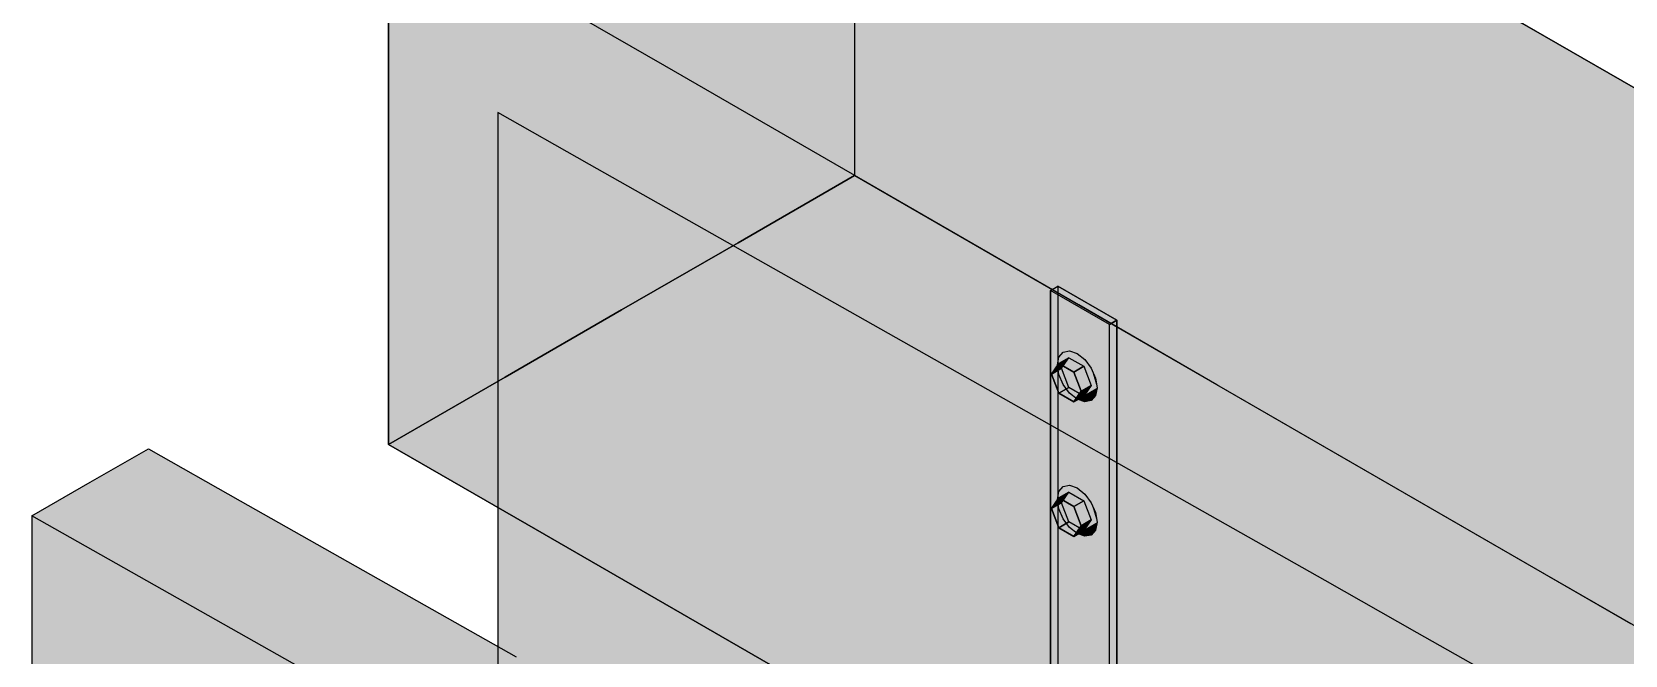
# Model space of a CAD drawing. Header units: metres. Extents: x 0 to 24.2, y -20 to 5.6.
# Drawn here: x 11.074 to 11.666, y 1.747 to 1.978 of the extents above; entities that cross this region are included whole.
import ezdxf

# ---------------------------------------------------------------- set-up
doc = ezdxf.new("R2010")
doc.units = ezdxf.units.M
doc.header["$LTSCALE"] = 0.25
doc.layers.add('ISO-ARISTAS', color=8, linetype='CONTINUOUS')
doc.layers.add('ISO-CONCRETO-SUP', color=254, linetype='CONTINUOUS', true_color=0xe8e8e8)

msp = doc.modelspace()

# ---------------------------------------------------------------- linework, layer by layer
at = {"layer": 'ISO-ARISTAS', "color": 250}
for p, q in [((11.2067, 1.975), (11.2067, 2.025)), ((11.2067, 2.025), (11.2067, 1.975)), ((11.3799, 2.025), (11.3799, 1.975)), ((11.3799, 2.025), (11.3799, 1.975)), ((11.6365, 1.97685), (11.58518, 2.00648)), ((11.58518, 2.00648), (11.6365, 1.97685)), ((11.30934, 1.96574), (11.25802, 1.99537)), ((11.30934, 1.96574), (11.25802, 1.99537)), ((11.2067, 1.925), (11.2067, 1.975)), ((11.2067, 1.975), (11.2067, 1.925)), ((11.3799, 1.975), (11.3799, 1.925)), ((11.3799, 1.975), (11.3799, 1.925)), ((11.68782, 1.94722), (11.6365, 1.97685)), ((11.6365, 1.97685), (11.68782, 1.94722)), ((11.36066, 1.93611), (11.30934, 1.96574)), ((11.36066, 1.93611), (11.30934, 1.96574)), ((11.28144, 1.92907), (11.24725, 1.94841)), ((11.24725, 1.94841), (11.24725, 1.91091)), ((11.41198, 1.90648), (11.36066, 1.93611)), ((11.41198, 1.90648), (11.36066, 1.93611)), ((11.31562, 1.90973), (11.28144, 1.92907)), ((11.2067, 1.875), (11.2067, 1.925)), ((11.2067, 1.925), (11.2067, 1.875)), ((11.3799, 1.925), (11.3366, 1.9)), ((11.3366, 1.9), (11.3799, 1.925)), ((11.3799, 1.925), (11.43122, 1.89537)), ((11.3799, 1.925), (11.43122, 1.89537)), ((11.24725, 1.91091), (11.24725, 1.87341)), ((11.34981, 1.89039), (11.31562, 1.90973)), ((11.4633, 1.87685), (11.41198, 1.90648)), ((11.4633, 1.87685), (11.41198, 1.90648)), ((11.3366, 1.9), (11.2933, 1.875)), ((11.2933, 1.875), (11.3366, 1.9)), ((11.38399, 1.87104), (11.34981, 1.89039)), ((11.43122, 1.89537), (11.48254, 1.86574)), ((11.43122, 1.89537), (11.48254, 1.86574)), ((11.45276, 1.88226), (11.45551, 1.88385)), ((11.45276, 1.88226), (11.45551, 1.88385)), ((11.45551, 1.88385), (11.45551, 1.85442)), ((11.4775, 1.87115), (11.45551, 1.88385)), ((11.45551, 1.88385), (11.45551, 1.85442)), ((11.45551, 1.88385), (11.4775, 1.87115)), ((11.45276, 1.85283), (11.45276, 1.88226)), ((11.47476, 1.86956), (11.45276, 1.88226)), ((11.45276, 1.88226), (11.45276, 1.85283)), ((11.47476, 1.86956), (11.45276, 1.88226)), ((11.2067, 1.825), (11.2067, 1.875)), ((11.2067, 1.875), (11.2067, 1.825)), ((11.24725, 1.87341), (11.24725, 1.83591)), ((11.2933, 1.875), (11.25, 1.85)), ((11.25, 1.85), (11.2933, 1.875)), ((11.51462, 1.84722), (11.4633, 1.87685)), ((11.51462, 1.84722), (11.4633, 1.87685)), ((11.41818, 1.8517), (11.38399, 1.87104)), ((11.47476, 1.86956), (11.4775, 1.87115)), ((11.4775, 1.87115), (11.47476, 1.86956)), ((11.47476, 1.84013), (11.47476, 1.86956)), ((11.47476, 1.84013), (11.47476, 1.86956)), ((11.4775, 1.84172), (11.4775, 1.87115)), ((11.4775, 1.87115), (11.4775, 1.84172)), ((11.48254, 1.86574), (11.53386, 1.83611)), ((11.48254, 1.86574), (11.53386, 1.83611)), ((11.45587, 1.85511), (11.4531, 1.85117)), ((11.4531, 1.85117), (11.45587, 1.85511)), ((11.45536, 1.85456), (11.45592, 1.85749)), ((11.45592, 1.85099), (11.45536, 1.85456)), ((11.45551, 1.85442), (11.45551, 1.82499)), ((11.45551, 1.85442), (11.45551, 1.82499)), ((11.4596, 1.85726), (11.45587, 1.85511)), ((11.45587, 1.85511), (11.4596, 1.85726)), ((11.45587, 1.85511), (11.46142, 1.85191)), ((11.46142, 1.85191), (11.45587, 1.85511)), ((11.45592, 1.85749), (11.45751, 1.85933)), ((11.45682, 1.85332), (11.4596, 1.85726)), ((11.45682, 1.85332), (11.4596, 1.85726)), ((11.45751, 1.85933), (11.4599, 1.85979)), ((11.4596, 1.85726), (11.46515, 1.85406)), ((11.4596, 1.85726), (11.46515, 1.85406)), ((11.4599, 1.85979), (11.46272, 1.85881)), ((11.46272, 1.85881), (11.46553, 1.85654)), ((11.46553, 1.85654), (11.46792, 1.85332)), ((11.25, 1.85), (11.2067, 1.825)), ((11.2067, 1.825), (11.25, 1.85)), ((11.45236, 1.83236), (11.41818, 1.8517)), ((11.45276, 1.8234), (11.45276, 1.85283)), ((11.45276, 1.85283), (11.45276, 1.8234)), ((11.45682, 1.85332), (11.4531, 1.85117)), ((11.4531, 1.85117), (11.45682, 1.85332)), ((11.4531, 1.85117), (11.45587, 1.84401)), ((11.45587, 1.84401), (11.4531, 1.85117)), ((11.45751, 1.84731), (11.45592, 1.85099)), ((11.4596, 1.84616), (11.45682, 1.85332)), ((11.4596, 1.84616), (11.45682, 1.85332)), ((11.46515, 1.85406), (11.46142, 1.85191)), ((11.46142, 1.85191), (11.46515, 1.85406)), ((11.46142, 1.85191), (11.4642, 1.84476)), ((11.4642, 1.84476), (11.46142, 1.85191)), ((11.46515, 1.85406), (11.46792, 1.84691)), ((11.46515, 1.85406), (11.46792, 1.84691)), ((11.46792, 1.85332), (11.46952, 1.84964)), ((11.46952, 1.84964), (11.47008, 1.84606)), ((11.45587, 1.84401), (11.4596, 1.84616)), ((11.4596, 1.84616), (11.45587, 1.84401)), ((11.45587, 1.84401), (11.46142, 1.84081)), ((11.46142, 1.84081), (11.45587, 1.84401)), ((11.4599, 1.84409), (11.45751, 1.84731)), ((11.46515, 1.84296), (11.4596, 1.84616)), ((11.46515, 1.84296), (11.4596, 1.84616)), ((11.46272, 1.84181), (11.4599, 1.84409)), ((11.46142, 1.84081), (11.4642, 1.84476)), ((11.4642, 1.84476), (11.46142, 1.84081)), ((11.46142, 1.84081), (11.46515, 1.84296)), ((11.46515, 1.84296), (11.46142, 1.84081)), ((11.4642, 1.84476), (11.46792, 1.84691)), ((11.46792, 1.84691), (11.4642, 1.84476)), ((11.46792, 1.84691), (11.46515, 1.84296)), ((11.46792, 1.84691), (11.46515, 1.84296)), ((11.46952, 1.84313), (11.46792, 1.8413)), ((11.47008, 1.84606), (11.46952, 1.84313)), ((11.56594, 1.81759), (11.51462, 1.84722)), ((11.56594, 1.81759), (11.51462, 1.84722)), ((11.46553, 1.84083), (11.46272, 1.84181)), ((11.46792, 1.8413), (11.46553, 1.84083)), ((11.47476, 1.8107), (11.47476, 1.84013)), ((11.47476, 1.8107), (11.47476, 1.84013)), ((11.4775, 1.81229), (11.4775, 1.84172)), ((11.4775, 1.84172), (11.4775, 1.81229)), ((11.24725, 1.83591), (11.24725, 1.79841)), ((11.48655, 1.81302), (11.45236, 1.83236)), ((11.53386, 1.83611), (11.58518, 1.80648)), ((11.53386, 1.83611), (11.58518, 1.80648)), ((11.25802, 1.79537), (11.2067, 1.825)), ((11.2067, 1.825), (11.25802, 1.79537)), ((11.45551, 1.82499), (11.45551, 1.79556)), ((11.45551, 1.82499), (11.45551, 1.79556)), ((11.0957, 1.81091), (11.11735, 1.82341)), ((11.11735, 1.82341), (11.15153, 1.80407)), ((11.45276, 1.79397), (11.45276, 1.8234)), ((11.45276, 1.8234), (11.45276, 1.79397)), ((11.52073, 1.79368), (11.48655, 1.81302)), ((11.61726, 1.78796), (11.56594, 1.81759)), ((11.61726, 1.78796), (11.56594, 1.81759)), ((11.07405, 1.79841), (11.0957, 1.81091)), ((11.45536, 1.80456), (11.45592, 1.80749)), ((11.4596, 1.80726), (11.45587, 1.80511)), ((11.45587, 1.80511), (11.4596, 1.80726)), ((11.45592, 1.80749), (11.45751, 1.80933)), ((11.45682, 1.80332), (11.4596, 1.80726)), ((11.45682, 1.80332), (11.4596, 1.80726)), ((11.45751, 1.80933), (11.4599, 1.80979)), ((11.4596, 1.80726), (11.46515, 1.80406)), ((11.4596, 1.80726), (11.46515, 1.80406)), ((11.4599, 1.80979), (11.46272, 1.80881)), ((11.46272, 1.80881), (11.46553, 1.80654)), ((11.47476, 1.78127), (11.47476, 1.8107)), ((11.47476, 1.78127), (11.47476, 1.8107)), ((11.4775, 1.78286), (11.4775, 1.81229)), ((11.4775, 1.81229), (11.4775, 1.78286)), ((11.15153, 1.80407), (11.18572, 1.78473)), ((11.45587, 1.80511), (11.4531, 1.80117)), ((11.4531, 1.80117), (11.45587, 1.80511)), ((11.45682, 1.80332), (11.4531, 1.80117)), ((11.4531, 1.80117), (11.45682, 1.80332)), ((11.4531, 1.80117), (11.45587, 1.79401)), ((11.45587, 1.79401), (11.4531, 1.80117)), ((11.45592, 1.80099), (11.45536, 1.80456)), ((11.45587, 1.80511), (11.46142, 1.80191)), ((11.46142, 1.80191), (11.45587, 1.80511)), ((11.45751, 1.79731), (11.45592, 1.80099)), ((11.4596, 1.79616), (11.45682, 1.80332)), ((11.4596, 1.79616), (11.45682, 1.80332)), ((11.46515, 1.80406), (11.46142, 1.80191)), ((11.46142, 1.80191), (11.46515, 1.80406)), ((11.46142, 1.80191), (11.4642, 1.79476)), ((11.4642, 1.79476), (11.46142, 1.80191)), ((11.46515, 1.80406), (11.46792, 1.79691)), ((11.46515, 1.80406), (11.46792, 1.79691)), ((11.46553, 1.80654), (11.46792, 1.80332)), ((11.46792, 1.80332), (11.46952, 1.79964)), ((11.58518, 1.80648), (11.6365, 1.77685)), ((11.58518, 1.80648), (11.6365, 1.77685)), ((11.10823, 1.77907), (11.07405, 1.79841)), ((11.07405, 1.79841), (11.07405, 1.7627)), ((11.10823, 1.77907), (11.07405, 1.79841)), ((11.24725, 1.79841), (11.24725, 1.76091)), ((11.30934, 1.76574), (11.25802, 1.79537)), ((11.25802, 1.79537), (11.30934, 1.76574)), ((11.45551, 1.79556), (11.45551, 1.76613)), ((11.45551, 1.79556), (11.45551, 1.76613)), ((11.45587, 1.79401), (11.4596, 1.79616)), ((11.4596, 1.79616), (11.45587, 1.79401)), ((11.4599, 1.79409), (11.45751, 1.79731)), ((11.46515, 1.79296), (11.4596, 1.79616)), ((11.46515, 1.79296), (11.4596, 1.79616)), ((11.4642, 1.79476), (11.46792, 1.79691)), ((11.46792, 1.79691), (11.4642, 1.79476)), ((11.46792, 1.79691), (11.46515, 1.79296)), ((11.46792, 1.79691), (11.46515, 1.79296)), ((11.46952, 1.79964), (11.47008, 1.79606)), ((11.47008, 1.79606), (11.46952, 1.79313)), ((11.45276, 1.76454), (11.45276, 1.79397)), ((11.45276, 1.79397), (11.45276, 1.76454)), ((11.45587, 1.79401), (11.46142, 1.79081)), ((11.46142, 1.79081), (11.45587, 1.79401)), ((11.46272, 1.79181), (11.4599, 1.79409)), ((11.46142, 1.79081), (11.4642, 1.79476)), ((11.4642, 1.79476), (11.46142, 1.79081)), ((11.46142, 1.79081), (11.46515, 1.79296)), ((11.46515, 1.79296), (11.46142, 1.79081)), ((11.46553, 1.79083), (11.46272, 1.79181)), ((11.46792, 1.7913), (11.46553, 1.79083)), ((11.46952, 1.79313), (11.46792, 1.7913)), ((11.55492, 1.77433), (11.52073, 1.79368)), ((11.18572, 1.78473), (11.2199, 1.76539)), ((11.66858, 1.75833), (11.61726, 1.78796)), ((11.66858, 1.75833), (11.61726, 1.78796)), ((11.14242, 1.75973), (11.10823, 1.77907)), ((11.14242, 1.75973), (11.10823, 1.77907)), ((11.47476, 1.75184), (11.47476, 1.78127)), ((11.47476, 1.75184), (11.47476, 1.78127)), ((11.4775, 1.75343), (11.4775, 1.78286)), ((11.4775, 1.78286), (11.4775, 1.75343)), ((11.5891, 1.75499), (11.55492, 1.77433)), ((11.6365, 1.77685), (11.68782, 1.74722)), ((11.6365, 1.77685), (11.68782, 1.74722)), ((11.2199, 1.76539), (11.25409, 1.74604)), ((11.36066, 1.73611), (11.30934, 1.76574)), ((11.30934, 1.76574), (11.36066, 1.73611)), ((11.45551, 1.76613), (11.45551, 1.73669)), ((11.45551, 1.76613), (11.45551, 1.73669)), ((11.07405, 1.7627), (11.07405, 1.72698)), ((11.1766, 1.74039), (11.14242, 1.75973)), ((11.1766, 1.74039), (11.14242, 1.75973)), ((11.24725, 1.76091), (11.24725, 1.72341)), ((11.45276, 1.73511), (11.45276, 1.76454)), ((11.45276, 1.76454), (11.45276, 1.73511)), ((11.62329, 1.73565), (11.5891, 1.75499)), ((11.47476, 1.72241), (11.47476, 1.75184)), ((11.47476, 1.72241), (11.47476, 1.75184)), ((11.4775, 1.72399), (11.4775, 1.75343)), ((11.4775, 1.75343), (11.4775, 1.72399))]:
    msp.add_line(p, q, dxfattribs=at)
at = {"layer": 'ISO-CONCRETO-SUP', "true_color": 0x9f9f9b}
for points in [[(11.25, 2), (11.2067, 1.975), (11.25, 2.05), (11.2067, 2.025)], [(11.3366, 2), (11.2933, 1.975), (11.3366, 2.05), (11.2933, 2.025)], [(11.2933, 1.975), (11.25, 1.95), (11.2933, 2.025), (11.25, 2)], [(11.3799, 1.975), (11.3366, 1.95), (11.3799, 2.025), (11.3366, 2)], [(11.25, 1.95), (11.2067, 1.925), (11.25, 2), (11.2067, 1.975)], [(11.3366, 1.95), (11.2933, 1.925), (11.3366, 2), (11.2933, 1.975)], [(11.2933, 1.925), (11.25, 1.9), (11.2933, 1.975), (11.25, 1.95)], [(11.3799, 1.925), (11.3366, 1.9), (11.3799, 1.975), (11.3366, 1.95)], [(11.25, 1.9), (11.2067, 1.875), (11.25, 1.95), (11.2067, 1.925)], [(11.3366, 1.9), (11.2933, 1.875), (11.3366, 1.95), (11.2933, 1.925)], [(11.2933, 1.875), (11.25, 1.85), (11.2933, 1.925), (11.25, 1.9)], [(11.25, 1.85), (11.2067, 1.825), (11.25, 1.9), (11.2067, 1.875)]]:
    msp.add_solid(points, dxfattribs=at)
at = {"layer": 'ISO-CONCRETO-SUP', "true_color": 0xb2b2ad}
for points in [[(11.43122, 1.99537), (11.48254, 1.96574), (11.43122, 2.04537), (11.48254, 2.01574)], [(11.53386, 1.98611), (11.58518, 1.95648), (11.53386, 2.03611), (11.58518, 2.00648)], [(11.2067, 1.975), (11.25802, 1.94537), (11.2067, 2.025), (11.25802, 1.99537)], [(11.3799, 1.975), (11.43122, 1.94537), (11.3799, 2.025), (11.43122, 1.99537)], [(11.48254, 1.96574), (11.53386, 1.93611), (11.48254, 2.01574), (11.53386, 1.98611)], [(11.58518, 1.95648), (11.6365, 1.92685), (11.58518, 2.00648), (11.6365, 1.97685)], [(11.25802, 1.94537), (11.30934, 1.91574), (11.25802, 1.99537), (11.30934, 1.96574)], [(11.43122, 1.94537), (11.48254, 1.91574), (11.43122, 1.99537), (11.48254, 1.96574)], [(11.53386, 1.93611), (11.58518, 1.90648), (11.53386, 1.98611), (11.58518, 1.95648)], [(11.2067, 1.925), (11.25802, 1.89537), (11.2067, 1.975), (11.25802, 1.94537)], [(11.3799, 1.925), (11.43122, 1.89537), (11.3799, 1.975), (11.43122, 1.94537)], [(11.6365, 1.92685), (11.68782, 1.89722), (11.6365, 1.97685), (11.68782, 1.94722)], [(11.30934, 1.91574), (11.36066, 1.88611), (11.30934, 1.96574), (11.36066, 1.93611)], [(11.48254, 1.91574), (11.53386, 1.88611), (11.48254, 1.96574), (11.53386, 1.93611)], [(11.58518, 1.90648), (11.6365, 1.87685), (11.58518, 1.95648), (11.6365, 1.92685)], [(11.25802, 1.89537), (11.30934, 1.86574), (11.25802, 1.94537), (11.30934, 1.91574)], [(11.43122, 1.89537), (11.48254, 1.86574), (11.43122, 1.94537), (11.48254, 1.91574)], [(11.36066, 1.88611), (11.41198, 1.85648), (11.36066, 1.93611), (11.41198, 1.90648)], [(11.53386, 1.88611), (11.58518, 1.85648), (11.53386, 1.93611), (11.58518, 1.90648)], [(11.6365, 1.87685), (11.68782, 1.84722), (11.6365, 1.92685), (11.68782, 1.89722)], [(11.2067, 1.875), (11.25802, 1.84537), (11.2067, 1.925), (11.25802, 1.89537)], [(11.30934, 1.86574), (11.36066, 1.83611), (11.30934, 1.91574), (11.36066, 1.88611)], [(11.48254, 1.86574), (11.53386, 1.83611), (11.48254, 1.91574), (11.53386, 1.88611)], [(11.41198, 1.85648), (11.4633, 1.82685), (11.41198, 1.90648), (11.4633, 1.87685)], [(11.58518, 1.85648), (11.6365, 1.82685), (11.58518, 1.90648), (11.6365, 1.87685)], [(11.25802, 1.84537), (11.30934, 1.81574), (11.25802, 1.89537), (11.30934, 1.86574)], [(11.36066, 1.83611), (11.41198, 1.80648), (11.36066, 1.88611), (11.41198, 1.85648)], [(11.53386, 1.83611), (11.58518, 1.80648), (11.53386, 1.88611), (11.58518, 1.85648)], [(11.2067, 1.825), (11.25802, 1.79537), (11.2067, 1.875), (11.25802, 1.84537)], [(11.4633, 1.82685), (11.51462, 1.79722), (11.4633, 1.87685), (11.51462, 1.84722)], [(11.6365, 1.82685), (11.68782, 1.79722), (11.6365, 1.87685), (11.68782, 1.84722)], [(11.30934, 1.81574), (11.36066, 1.78611), (11.30934, 1.86574), (11.36066, 1.83611)], [(11.41198, 1.80648), (11.4633, 1.77685), (11.41198, 1.85648), (11.4633, 1.82685)], [(11.58518, 1.80648), (11.6365, 1.77685), (11.58518, 1.85648), (11.6365, 1.82685)], [(11.25802, 1.79537), (11.30934, 1.76574), (11.25802, 1.84537), (11.30934, 1.81574)], [(11.51462, 1.79722), (11.56594, 1.76759), (11.51462, 1.84722), (11.56594, 1.81759)], [(11.36066, 1.78611), (11.41198, 1.75648), (11.36066, 1.83611), (11.41198, 1.80648)], [(11.4633, 1.77685), (11.51462, 1.74722), (11.4633, 1.82685), (11.51462, 1.79722)], [(11.6365, 1.77685), (11.68782, 1.74722), (11.6365, 1.82685), (11.68782, 1.79722)], [(11.30934, 1.76574), (11.36066, 1.73611), (11.30934, 1.81574), (11.36066, 1.78611)], [(11.56594, 1.76759), (11.61726, 1.73796), (11.56594, 1.81759), (11.61726, 1.78796)], [(11.41198, 1.75648), (11.4633, 1.72685), (11.41198, 1.80648), (11.4633, 1.77685)], [(11.51462, 1.74722), (11.56594, 1.71759), (11.51462, 1.79722), (11.56594, 1.76759)], [(11.36066, 1.73611), (11.41198, 1.70648), (11.36066, 1.78611), (11.41198, 1.75648)], [(11.61726, 1.73796), (11.66858, 1.70833), (11.61726, 1.78796), (11.66858, 1.75833)], [(11.4633, 1.72685), (11.51462, 1.69722), (11.4633, 1.77685), (11.51462, 1.74722)], [(11.56594, 1.71759), (11.61726, 1.68796), (11.56594, 1.76759), (11.61726, 1.73796)], [(11.41198, 1.70648), (11.4633, 1.67685), (11.41198, 1.75648), (11.4633, 1.72685)], [(11.51462, 1.69722), (11.56594, 1.66759), (11.51462, 1.74722), (11.56594, 1.71759)]]:
    msp.add_solid(points, dxfattribs=at)
at = {"layer": 'ISO-CONCRETO-SUP', "true_color": 0xc5c5c0}
for points in [[(11.30132, 2.02037), (11.35264, 1.99074), (11.25802, 1.99537), (11.30934, 1.96574)], [(11.39594, 2.01574), (11.44726, 1.98611), (11.35264, 1.99074), (11.40396, 1.96111)], [(11.49056, 2.01111), (11.54188, 1.98148), (11.44726, 1.98611), (11.49858, 1.95648)], [(11.58518, 2.00648), (11.6365, 1.97685), (11.54188, 1.98148), (11.5932, 1.95185)], [(11.35264, 1.99074), (11.40396, 1.96111), (11.30934, 1.96574), (11.36066, 1.93611)], [(11.44726, 1.98611), (11.49858, 1.95648), (11.40396, 1.96111), (11.45528, 1.93148)], [(11.54188, 1.98148), (11.5932, 1.95185), (11.49858, 1.95648), (11.5499, 1.92685)], [(11.6365, 1.97685), (11.68782, 1.94722), (11.5932, 1.95185), (11.64452, 1.92222)], [(11.40396, 1.96111), (11.45528, 1.93148), (11.36066, 1.93611), (11.41198, 1.90648)], [(11.49858, 1.95648), (11.5499, 1.92685), (11.45528, 1.93148), (11.5066, 1.90185)], [(11.5932, 1.95185), (11.64452, 1.92222), (11.5499, 1.92685), (11.60122, 1.89722)], [(11.68782, 1.94722), (11.73914, 1.91759), (11.64452, 1.92222), (11.69584, 1.89259)], [(11.45528, 1.93148), (11.5066, 1.90185), (11.41198, 1.90648), (11.4633, 1.87685)], [(11.5499, 1.92685), (11.60122, 1.89722), (11.5066, 1.90185), (11.55792, 1.87222)], [(11.3799, 1.925), (11.43122, 1.89537), (11.3366, 1.9), (11.38792, 1.87037)], [(11.64452, 1.92222), (11.69584, 1.89259), (11.60122, 1.89722), (11.65254, 1.86759)], [(11.5066, 1.90185), (11.55792, 1.87222), (11.4633, 1.87685), (11.51462, 1.84722)], [(11.3366, 1.9), (11.38792, 1.87037), (11.2933, 1.875), (11.34462, 1.84537)], [(11.60122, 1.89722), (11.65254, 1.86759), (11.55792, 1.87222), (11.60924, 1.84259)], [(11.43122, 1.89537), (11.48254, 1.86574), (11.38792, 1.87037), (11.43924, 1.84074)], [(11.69584, 1.89259), (11.74716, 1.86296), (11.65254, 1.86759), (11.70386, 1.83796)], [(11.2933, 1.875), (11.34462, 1.84537), (11.25, 1.85), (11.30132, 1.82037)], [(11.55792, 1.87222), (11.60924, 1.84259), (11.51462, 1.84722), (11.56594, 1.81759)], [(11.38792, 1.87037), (11.43924, 1.84074), (11.34462, 1.84537), (11.39594, 1.81574)], [(11.65254, 1.86759), (11.70386, 1.83796), (11.60924, 1.84259), (11.66056, 1.81296)], [(11.48254, 1.86574), (11.53386, 1.83611), (11.43924, 1.84074), (11.49056, 1.81111)], [(11.25, 1.85), (11.30132, 1.82037), (11.2067, 1.825), (11.25802, 1.79537)], [(11.34462, 1.84537), (11.39594, 1.81574), (11.30132, 1.82037), (11.35264, 1.79074)], [(11.60924, 1.84259), (11.66056, 1.81296), (11.56594, 1.81759), (11.61726, 1.78796)], [(11.43924, 1.84074), (11.49056, 1.81111), (11.39594, 1.81574), (11.44726, 1.78611)], [(11.70386, 1.83796), (11.75518, 1.80833), (11.66056, 1.81296), (11.71188, 1.78333)], [(11.53386, 1.83611), (11.58518, 1.80648), (11.49056, 1.81111), (11.54188, 1.78148)], [(11.30132, 1.82037), (11.35264, 1.79074), (11.25802, 1.79537), (11.30934, 1.76574)], [(11.39594, 1.81574), (11.44726, 1.78611), (11.35264, 1.79074), (11.40396, 1.76111)], [(11.66056, 1.81296), (11.71188, 1.78333), (11.61726, 1.78796), (11.66858, 1.75833)], [(11.49056, 1.81111), (11.54188, 1.78148), (11.44726, 1.78611), (11.49858, 1.75648)], [(11.58518, 1.80648), (11.6365, 1.77685), (11.54188, 1.78148), (11.5932, 1.75185)], [(11.35264, 1.79074), (11.40396, 1.76111), (11.30934, 1.76574), (11.36066, 1.73611)], [(11.44726, 1.78611), (11.49858, 1.75648), (11.40396, 1.76111), (11.45528, 1.73148)], [(11.54188, 1.78148), (11.5932, 1.75185), (11.49858, 1.75648), (11.5499, 1.72685)], [(11.6365, 1.77685), (11.68782, 1.74722), (11.5932, 1.75185), (11.64452, 1.72222)], [(11.40396, 1.76111), (11.45528, 1.73148), (11.36066, 1.73611), (11.41198, 1.70648)], [(11.49858, 1.75648), (11.5499, 1.72685), (11.45528, 1.73148), (11.5066, 1.70185)], [(11.5932, 1.75185), (11.64452, 1.72222), (11.5499, 1.72685), (11.60122, 1.69722)], [(11.68782, 1.74722), (11.73914, 1.71759), (11.64452, 1.72222), (11.69584, 1.69259)]]:
    msp.add_solid(points, dxfattribs=at)
at = {"layer": 'ISO-CONCRETO-SUP', "true_color": 0xa2a7af}
for points in [[(11.24725, 1.91091), (11.28144, 1.89157), (11.24725, 1.94841), (11.28144, 1.92907)], [(11.28144, 1.89157), (11.31562, 1.87223), (11.28144, 1.92907), (11.31562, 1.90973)], [(11.24725, 1.87341), (11.28144, 1.85407), (11.24725, 1.91091), (11.28144, 1.89157)], [(11.31562, 1.87223), (11.34981, 1.85289), (11.31562, 1.90973), (11.34981, 1.89039)], [(11.28144, 1.85407), (11.31562, 1.83473), (11.28144, 1.89157), (11.31562, 1.87223)], [(11.34981, 1.85289), (11.38399, 1.83354), (11.34981, 1.89039), (11.38399, 1.87104)], [(11.24725, 1.83591), (11.28144, 1.81657), (11.24725, 1.87341), (11.28144, 1.85407)], [(11.31562, 1.83473), (11.34981, 1.81539), (11.31562, 1.87223), (11.34981, 1.85289)], [(11.38399, 1.83354), (11.41818, 1.8142), (11.38399, 1.87104), (11.41818, 1.8517)], [(11.28144, 1.81657), (11.31562, 1.79723), (11.28144, 1.85407), (11.31562, 1.83473)], [(11.34981, 1.81539), (11.38399, 1.79604), (11.34981, 1.85289), (11.38399, 1.83354)], [(11.41818, 1.8142), (11.45236, 1.79486), (11.41818, 1.8517), (11.45236, 1.83236)], [(11.24725, 1.79841), (11.28144, 1.77907), (11.24725, 1.83591), (11.28144, 1.81657)], [(11.31562, 1.79723), (11.34981, 1.77789), (11.31562, 1.83473), (11.34981, 1.81539)], [(11.38399, 1.79604), (11.41818, 1.7767), (11.38399, 1.83354), (11.41818, 1.8142)], [(11.45236, 1.79486), (11.48655, 1.77552), (11.45236, 1.83236), (11.48655, 1.81302)], [(11.28144, 1.77907), (11.31562, 1.75973), (11.28144, 1.81657), (11.31562, 1.79723)], [(11.34981, 1.77789), (11.38399, 1.75854), (11.34981, 1.81539), (11.38399, 1.79604)], [(11.41818, 1.7767), (11.45236, 1.75736), (11.41818, 1.8142), (11.45236, 1.79486)], [(11.48655, 1.77552), (11.52073, 1.75618), (11.48655, 1.81302), (11.52073, 1.79368)], [(11.07405, 1.7627), (11.10823, 1.74336), (11.07405, 1.79841), (11.10823, 1.77907)], [(11.24725, 1.76091), (11.28144, 1.74157), (11.24725, 1.79841), (11.28144, 1.77907)], [(11.31562, 1.75973), (11.34981, 1.74039), (11.31562, 1.79723), (11.34981, 1.77789)], [(11.38399, 1.75854), (11.41818, 1.7392), (11.38399, 1.79604), (11.41818, 1.7767)], [(11.45236, 1.75736), (11.48655, 1.73802), (11.45236, 1.79486), (11.48655, 1.77552)], [(11.52073, 1.75618), (11.55492, 1.73683), (11.52073, 1.79368), (11.55492, 1.77433)], [(11.10823, 1.74336), (11.14242, 1.72401), (11.10823, 1.77907), (11.14242, 1.75973)], [(11.28144, 1.74157), (11.31562, 1.72223), (11.28144, 1.77907), (11.31562, 1.75973)], [(11.34981, 1.74039), (11.38399, 1.72104), (11.34981, 1.77789), (11.38399, 1.75854)], [(11.41818, 1.7392), (11.45236, 1.71986), (11.41818, 1.7767), (11.45236, 1.75736)], [(11.48655, 1.73802), (11.52073, 1.71868), (11.48655, 1.77552), (11.52073, 1.75618)], [(11.55492, 1.73683), (11.5891, 1.71749), (11.55492, 1.77433), (11.5891, 1.75499)], [(11.07405, 1.72698), (11.10823, 1.70764), (11.07405, 1.7627), (11.10823, 1.74336)], [(11.14242, 1.72401), (11.1766, 1.70467), (11.14242, 1.75973), (11.1766, 1.74039)], [(11.24725, 1.72341), (11.28144, 1.70407), (11.24725, 1.76091), (11.28144, 1.74157)], [(11.31562, 1.72223), (11.34981, 1.70289), (11.31562, 1.75973), (11.34981, 1.74039)], [(11.38399, 1.72104), (11.41818, 1.7017), (11.38399, 1.75854), (11.41818, 1.7392)], [(11.45236, 1.71986), (11.48655, 1.70052), (11.45236, 1.75736), (11.48655, 1.73802)], [(11.52073, 1.71868), (11.55492, 1.69933), (11.52073, 1.75618), (11.55492, 1.73683)], [(11.5891, 1.71749), (11.62329, 1.69815), (11.5891, 1.75499), (11.62329, 1.73565)]]:
    msp.add_solid(points, dxfattribs=at)
at = {"layer": 'ISO-CONCRETO-SUP', "true_color": 0x6a7481}
for points in [[(11.45551, 1.85442), (11.45276, 1.85283), (11.45551, 1.88385), (11.45276, 1.88226)], [(11.4775, 1.84172), (11.47476, 1.84013), (11.4775, 1.87115), (11.47476, 1.86956)], [(11.45551, 1.82499), (11.45276, 1.8234), (11.45551, 1.85442), (11.45276, 1.85283)], [(11.4775, 1.81229), (11.47476, 1.8107), (11.4775, 1.84172), (11.47476, 1.84013)], [(11.45551, 1.79556), (11.45276, 1.79397), (11.45551, 1.82499), (11.45276, 1.8234)], [(11.4775, 1.78286), (11.47476, 1.78127), (11.4775, 1.81229), (11.47476, 1.8107)], [(11.45551, 1.76613), (11.45276, 1.76454), (11.45551, 1.79556), (11.45276, 1.79397)], [(11.4775, 1.75343), (11.47476, 1.75184), (11.4775, 1.78286), (11.47476, 1.78127)], [(11.45551, 1.73669), (11.45276, 1.73511), (11.45551, 1.76613), (11.45276, 1.76454)], [(11.4775, 1.72399), (11.47476, 1.72241), (11.4775, 1.75343), (11.47476, 1.75184)]]:
    msp.add_solid(points, dxfattribs=at)
at = {"layer": 'ISO-CONCRETO-SUP', "true_color": 0x838f9f}
msp.add_solid([(11.45551, 1.88385), (11.4775, 1.87115), (11.45276, 1.88226), (11.47476, 1.86956)], dxfattribs=at)
at = {"layer": 'ISO-CONCRETO-SUP', "true_color": 0x768190}
for points in [[(11.45551, 1.85442), (11.4775, 1.84172), (11.45551, 1.88385), (11.4775, 1.87115)], [(11.45276, 1.85283), (11.47476, 1.84013), (11.45276, 1.88226), (11.47476, 1.86956)], [(11.45551, 1.82499), (11.4775, 1.81229), (11.45551, 1.85442), (11.4775, 1.84172)], [(11.45276, 1.8234), (11.47476, 1.8107), (11.45276, 1.85283), (11.47476, 1.84013)], [(11.45551, 1.79556), (11.4775, 1.78286), (11.45551, 1.82499), (11.4775, 1.81229)], [(11.45276, 1.79397), (11.47476, 1.78127), (11.45276, 1.8234), (11.47476, 1.8107)], [(11.45551, 1.76613), (11.4775, 1.75343), (11.45551, 1.79556), (11.4775, 1.78286)], [(11.45276, 1.76454), (11.47476, 1.75184), (11.45276, 1.79397), (11.47476, 1.78127)], [(11.45551, 1.73669), (11.4775, 1.72399), (11.45551, 1.76613), (11.4775, 1.75343)], [(11.45276, 1.73511), (11.47476, 1.72241), (11.45276, 1.76454), (11.47476, 1.75184)]]:
    msp.add_solid(points, dxfattribs=at)
at = {"layer": 'ISO-CONCRETO-SUP', "true_color": 0x35363b}
for points in [[(11.45682, 1.85332), (11.4596, 1.85726), (11.4531, 1.85117), (11.45587, 1.85511)], [(11.46792, 1.84691), (11.46515, 1.84296), (11.4642, 1.84476), (11.46142, 1.84081)], [(11.45682, 1.80332), (11.4596, 1.80726), (11.4531, 1.80117), (11.45587, 1.80511)], [(11.46792, 1.79691), (11.46515, 1.79296), (11.4642, 1.79476), (11.46142, 1.79081)]]:
    msp.add_solid(points, dxfattribs=at)
at = {"layer": 'ISO-CONCRETO-SUP', "true_color": 0x4a4c52}
for points in [[(11.4642, 1.84476), (11.4531, 1.85117), (11.45587, 1.85511)], [(11.47008, 1.84606), (11.45536, 1.85456), (11.45592, 1.85749)], [(11.47008, 1.84606), (11.45592, 1.85099), (11.45536, 1.85456)], [(11.4642, 1.84476), (11.45587, 1.85511), (11.46142, 1.85191)], [(11.47008, 1.84606), (11.45592, 1.85749), (11.45751, 1.85933)], [(11.46792, 1.84691), (11.45682, 1.85332), (11.4596, 1.85726)], [(11.47008, 1.84606), (11.45751, 1.85933), (11.4599, 1.85979)], [(11.46792, 1.84691), (11.4596, 1.85726), (11.46515, 1.85406)], [(11.47008, 1.84606), (11.4599, 1.85979), (11.46272, 1.85881)], [(11.47008, 1.84606), (11.46272, 1.85881), (11.46553, 1.85654)], [(11.47008, 1.84606), (11.46553, 1.85654), (11.46792, 1.85332)], [(11.4642, 1.84476), (11.45587, 1.84401), (11.4531, 1.85117)], [(11.47008, 1.84606), (11.45751, 1.84731), (11.45592, 1.85099)], [(11.46792, 1.84691), (11.4596, 1.84616), (11.45682, 1.85332)], [(11.47008, 1.84606), (11.46792, 1.85332), (11.46952, 1.84964)], [(11.4642, 1.84476), (11.46142, 1.84081), (11.45587, 1.84401)], [(11.47008, 1.84606), (11.4599, 1.84409), (11.45751, 1.84731)], [(11.46792, 1.84691), (11.46515, 1.84296), (11.4596, 1.84616)], [(11.47008, 1.84606), (11.46272, 1.84181), (11.4599, 1.84409)], [(11.47008, 1.84606), (11.46553, 1.84083), (11.46272, 1.84181)], [(11.47008, 1.84606), (11.46792, 1.8413), (11.46553, 1.84083)], [(11.47008, 1.84606), (11.46952, 1.84313), (11.46792, 1.8413)], [(11.47008, 1.79606), (11.45536, 1.80456), (11.45592, 1.80749)], [(11.47008, 1.79606), (11.45592, 1.80749), (11.45751, 1.80933)], [(11.46792, 1.79691), (11.45682, 1.80332), (11.4596, 1.80726)], [(11.47008, 1.79606), (11.45751, 1.80933), (11.4599, 1.80979)], [(11.46792, 1.79691), (11.4596, 1.80726), (11.46515, 1.80406)], [(11.47008, 1.79606), (11.4599, 1.80979), (11.46272, 1.80881)], [(11.47008, 1.79606), (11.46272, 1.80881), (11.46553, 1.80654)], [(11.4642, 1.79476), (11.4531, 1.80117), (11.45587, 1.80511)], [(11.4642, 1.79476), (11.45587, 1.79401), (11.4531, 1.80117)], [(11.47008, 1.79606), (11.45592, 1.80099), (11.45536, 1.80456)], [(11.4642, 1.79476), (11.45587, 1.80511), (11.46142, 1.80191)], [(11.47008, 1.79606), (11.45751, 1.79731), (11.45592, 1.80099)], [(11.46792, 1.79691), (11.4596, 1.79616), (11.45682, 1.80332)], [(11.47008, 1.79606), (11.46553, 1.80654), (11.46792, 1.80332)], [(11.47008, 1.79606), (11.46792, 1.80332), (11.46952, 1.79964)], [(11.47008, 1.79606), (11.4599, 1.79409), (11.45751, 1.79731)], [(11.46792, 1.79691), (11.46515, 1.79296), (11.4596, 1.79616)], [(11.47008, 1.79606), (11.46272, 1.79181), (11.4599, 1.79409)], [(11.47008, 1.79606), (11.46553, 1.79083), (11.46272, 1.79181)], [(11.47008, 1.79606), (11.46792, 1.7913), (11.46553, 1.79083)], [(11.47008, 1.79606), (11.46952, 1.79313), (11.46792, 1.7913)], [(11.4642, 1.79476), (11.46142, 1.79081), (11.45587, 1.79401)]]:
    msp.add_solid(points, dxfattribs=at)
at = {"layer": 'ISO-CONCRETO-SUP', "true_color": 0x52545b}
for points in [[(11.4596, 1.85726), (11.46515, 1.85406), (11.45587, 1.85511), (11.46142, 1.85191)], [(11.46515, 1.84296), (11.4596, 1.84616), (11.46142, 1.84081), (11.45587, 1.84401)], [(11.4596, 1.80726), (11.46515, 1.80406), (11.45587, 1.80511), (11.46142, 1.80191)], [(11.46515, 1.79296), (11.4596, 1.79616), (11.46142, 1.79081), (11.45587, 1.79401)]]:
    msp.add_solid(points, dxfattribs=at)
at = {"layer": 'ISO-CONCRETO-SUP', "true_color": 0x4f5158}
for points in [[(11.4596, 1.84616), (11.45682, 1.85332), (11.45587, 1.84401), (11.4531, 1.85117)], [(11.46515, 1.85406), (11.46792, 1.84691), (11.46142, 1.85191), (11.4642, 1.84476)], [(11.4596, 1.79616), (11.45682, 1.80332), (11.45587, 1.79401), (11.4531, 1.80117)], [(11.46515, 1.80406), (11.46792, 1.79691), (11.46142, 1.80191), (11.4642, 1.79476)]]:
    msp.add_solid(points, dxfattribs=at)
at = {"layer": 'ISO-CONCRETO-SUP', "true_color": 0xb3b9c1}
for points in [[(11.11735, 1.82341), (11.15153, 1.80407), (11.0957, 1.81091), (11.12988, 1.79157)], [(11.0957, 1.81091), (11.12988, 1.79157), (11.07405, 1.79841), (11.10823, 1.77907)], [(11.15153, 1.80407), (11.18572, 1.78473), (11.12988, 1.79157), (11.16407, 1.77223)], [(11.12988, 1.79157), (11.16407, 1.77223), (11.10823, 1.77907), (11.14242, 1.75973)], [(11.18572, 1.78473), (11.2199, 1.76539), (11.16407, 1.77223), (11.19825, 1.75289)], [(11.16407, 1.77223), (11.19825, 1.75289), (11.14242, 1.75973), (11.1766, 1.74039)], [(11.2199, 1.76539), (11.25409, 1.74604), (11.19825, 1.75289), (11.23244, 1.73354)], [(11.19825, 1.75289), (11.23244, 1.73354), (11.1766, 1.74039), (11.21079, 1.72104)]]:
    msp.add_solid(points, dxfattribs=at)

doc.saveas('drawing.dxf')
